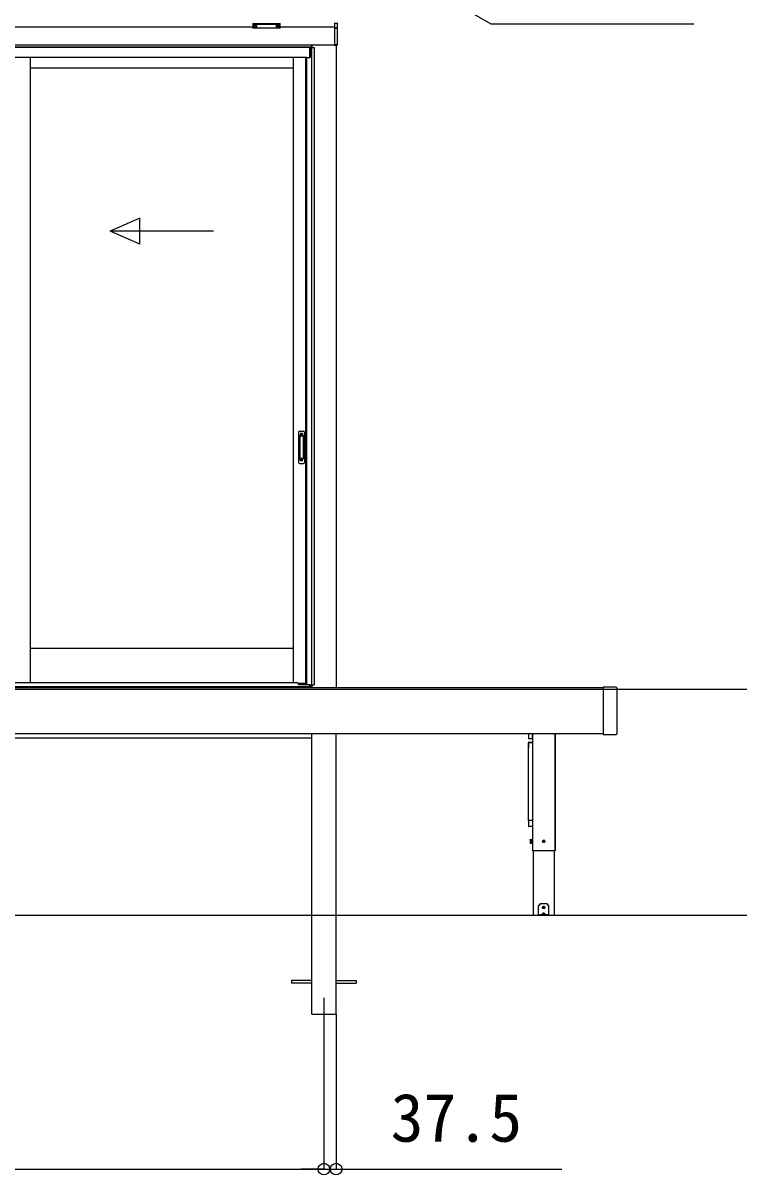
# Model space of a CAD drawing. Units: millimetres, scale not verified. Extents: x -10500 to 10500, y -15600 to 15524.
# Drawn here: x -5084 to -2869, y 8636 to 12203 of the extents above; entities that cross this region are included whole.
import ezdxf
from ezdxf.enums import TextEntityAlignment as Align

# ---------------------------------------------------------------- set-up
doc = ezdxf.new("R2010")
doc.units = ezdxf.units.MM
doc.header["$LTSCALE"] = 80
for name, color, linetype in [('0-3_YKK_12', 2, 'Continuous'), ('0-5_YKK_A1', 4, 'Continuous'), ('0-6_YKK_D', 6, 'Continuous')]:
    doc.layers.add(name, color=color, linetype=linetype)
doc.styles.add('ＭＳ ゴシック', font='')
doc.styles.get('ＭＳ ゴシック').set_extended_font_data('MS Gothic')

msp = doc.modelspace()

# ---------------------------------------------------------------- linework, layer by layer
at = {"layer": '0-3_YKK_12'}
msp.add_line((-4153, 9184.5), (-4153, 9084.5), dxfattribs=at)
at = {"layer": '0-5_YKK_A1'}
for p, q in [((-4373, 12201.19), (-4373, 12200.14)), ((-4373, 12200.14), (-4373, 12188.16)), ((-4372, 12199.77), (-4372, 12201.5)), ((-4372, 12201.5), (-4289, 12201.5)), ((-4330.5, 12199.77), (-4372, 12199.77)), ((-4372, 12187.21), (-4372, 12199.3)), ((-4289, 12199.77), (-4330.5, 12199.77)), ((-4330.5, 12199.3), (-4289, 12199.3)), ((-4289, 12201.5), (-4289, 12199.77)), ((-4289, 12199.77), (-4289, 12199.3)), ((-4289, 12199.3), (-4289, 12187.21)), ((-4288, 12200.14), (-4288, 12201.19)), ((-4288, 12188.16), (-4288, 12200.14)), ((-4120.5, 12203.27), (-4120.5, 12202.32)), ((-4120.5, 12202.32), (-4112.44, 12202.68)), ((-4120.5, 12202.32), (-4120.5, 12187)), ((-4112.44, 12202.68), (-4112.44, 12188.28)), ((-4111.5, 12189.11), (-4111.5, 12203.63)), ((-4373, 12189.5), (-7573, 12189.5)), ((-4372, 12187.21), (-4372, 12187.16)), ((-4371.4, 12193.29), (-4371.4, 12192.81)), ((-4368, 12190.65), (-4368, 12190.36)), ((-4366, 12191.55), (-4366, 12191.01)), ((-4366, 12191.55), (-4365, 12191.55)), ((-4366, 12190.11), (-4366, 12190.06)), ((-4365, 12191.55), (-4365, 12191.01)), ((-4365, 12190.11), (-4365, 12190.06)), ((-4363, 12190.65), (-4363, 12190.36)), ((-4359.6, 12193.29), (-4359.6, 12192.81)), ((-4301.4, 12193.29), (-4301.4, 12192.81)), ((-4298, 12190.65), (-4298, 12190.36)), ((-4296, 12191.55), (-4296, 12191.01)), ((-4295, 12191.55), (-4296, 12191.55)), ((-4296, 12190.11), (-4296, 12190.06)), ((-4295, 12191.55), (-4295, 12191.01)), ((-4295, 12190.11), (-4295, 12190.06)), ((-4293, 12190.65), (-4293, 12190.36)), ((-4289.6, 12193.29), (-4289.6, 12192.81)), ((-4289, 12187.21), (-4289, 12187.16)), ((-4120.5, 12189.5), (-4288, 12189.5)), ((-4113.44, 12187.31), (-4120.5, 12187)), ((-4120.5, 12187), (-4120.5, 12186.04)), ((-4120.5, 12186.04), (-4113.44, 12186.36)), ((-4120.5, 12186.04), (-4120.5, 12135.19)), ((-4113.44, 12187.77), (-4113.44, 12187.31)), ((-4112.03, 12188.27), (-4112.5, 12188.27)), ((-4111.97, 12188.35), (-4111.97, 12135.71)), ((-4111.6, 12188.7), (-4111.58, 12188.75)), ((-4111.5, 12135.71), (-4111.5, 12189.11)), ((-4120.5, 12134.5), (-7592.6, 12134.5)), ((-4191, 12127.5), (-7592.6, 12127.5)), ((-4196.5, 12126.5), (-7592.6, 12126.5)), ((-4196.5, 12096.5), (-4196.5, 12126.5)), ((-4196, 12126.5), (-4183, 12126.5)), ((-4196, 12126.5), (-4196, 12096.5)), ((-4191.8, 12126.5), (-4191.8, 10153.5)), ((-4191, 12134.5), (-4191, 12126.5)), ((-4190.5, 12134.5), (-4190.5, 12126.5)), ((-4183, 12126.5), (-4183, 10153.5)), ((-4111.97, 12135.71), (-4120.5, 12135.19)), ((-4120.5, 12135.19), (-4120.5, 12134.19)), ((-4120.5, 12134.19), (-4112.44, 12134.69)), ((-4115.5, 12134.5), (-4115.5, 10144.5)), ((-4111.5, 12135.71), (-4111.97, 12135.71)), ((-4111.5, 12135.69), (-4111.5, 12135.71)), ((-4207, 12096.5), (-7592.6, 12096.5)), ((-5061.75, 12096.5), (-5061.75, 10161)), ((-4248, 12096.5), (-4248, 10161)), ((-4210.2, 12096.5), (-4210.2, 10157.5)), ((-4207, 12096.5), (-4207, 10155)), ((-4207, 12096.5), (-4196, 12096.5)), ((-5061.75, 12064.5), (-4248, 12064.5)), ((-4723.22, 11598.13), (-4814.88, 11558.13)), ((-4723.22, 11518.13), (-4723.22, 11598.13)), ((-4494.88, 11558.13), (-4814.88, 11558.13)), ((-4723.22, 11518.13), (-4814.88, 11558.13)), ((-4232, 10936.5), (-4232, 10842.5)), ((-4229, 10939.5), (-4216, 10939.5)), ((-4228.2, 10925.5), (-4228.2, 10853.5)), ((-4228.1, 10925.95), (-4227.91, 10924.09)), ((-4227.91, 10923.09), (-4227.91, 10855.91)), ((-4217.8, 10926.5), (-4227.2, 10926.5)), ((-4218.16, 10924.09), (-4226.91, 10924.09)), ((-4219, 10931.5), (-4226, 10931.5)), ((-4226, 10931.49), (-4226, 10927)), ((-4219, 10929.09), (-4226, 10929.09)), ((-4219, 10928.59), (-4226, 10928.59)), ((-4219, 10931.49), (-4219, 10927)), ((-4217.17, 10924.09), (-4216.93, 10925.99)), ((-4217.17, 10923.09), (-4217.17, 10855.91)), ((-4216.8, 10925.5), (-4216.8, 10853.5)), ((-4213, 10936.5), (-4213, 10842.5)), ((-4228.1, 10853.05), (-4227.91, 10854.91)), ((-4217.8, 10852.5), (-4227.2, 10852.5)), ((-4218.16, 10854.91), (-4226.91, 10854.91)), ((-4226, 10847.51), (-4226, 10852)), ((-4219, 10850.41), (-4226, 10850.41)), ((-4219, 10849.91), (-4226, 10849.91)), ((-4219, 10847.5), (-4226, 10847.5)), ((-4219, 10847.51), (-4219, 10852)), ((-4216.93, 10853.01), (-4217.17, 10854.91)), ((-4229, 10839.5), (-4216, 10839.5)), ((-5061.75, 10267.5), (-4248, 10267.5)), ((7928.31, 10139.5), (-9871.02, 10139.5)), ((-4191, 10147.5), (-7755, 10147.5)), ((-7749.5, 10147.5), (-4196.5, 10147.5)), ((-3289, 10144.5), (-5958, 10144.5)), ((-4207, 10157.5), (-4231.73, 10157.5)), ((-4231.5, 10154.5), (-4231.5, 10156)), ((-4207, 10155), (-4196, 10155)), ((-4196.5, 10147.5), (-4196.5, 10155)), ((-4196, 10147.5), (-4196, 10155)), ((-4196, 10147.5), (-4194.9, 10147.5)), ((-4191, 10144.5), (-4191, 10147.5)), ((-3289, 10146), (-3289, 10143.59)), ((-3249.41, 10147), (-3288, 10147)), ((-3248.71, 10146.71), (-3248.61, 10146.61)), ((-3246.39, 10144.39), (-3248.61, 10146.61)), ((-3246.39, 10144.39), (-3246.29, 10144.29)), ((-3246, 10003.41), (-3246, 10143.59)), ((-7755.5, 9989.5), (-4190.5, 9989.5)), ((-3289, 10002.5), (-5958, 10002.5)), ((-3520.21, 10002.5), (-3520.21, 9988.3)), ((-3519.21, 9987.3), (-3508.81, 9987.3)), ((-3508.01, 10002.5), (-3508.01, 10002.39)), ((-3508.01, 10002.5), (-3508.01, 9639.5)), ((-3507.93, 10002.5), (-3507.93, 9639.5)), ((-3507.81, 9988.3), (-3507.81, 10002.5)), ((-3437.93, 10002.5), (-3437.93, 9639.5)), ((-3437.93, 10002.5), (-3437.93, 9639.5)), ((-3437.85, 10002.5), (-3437.85, 9639.5)), ((-3288, 10000), (-3249.41, 10000)), ((-3248.61, 10000.39), (-3248.71, 10000.29)), ((-3248.61, 10000.39), (-3246.39, 10002.61)), ((-3246.29, 10002.71), (-3246.39, 10002.61)), ((-3520.2, 9975.16), (-3520.2, 9958.01)), ((-3520, 9733.92), (-3520, 9974.62)), ((-3519.2, 9976.16), (-3508.8, 9976.16)), ((-3519.2, 9975.91), (-3508.8, 9975.91)), ((-3519, 9975.54), (-3509, 9975.54)), ((-3520.2, 9733.36), (-3520.2, 9733.23)), ((-3520.2, 9733.23), (-3520.2, 9732.7)), ((-3520.2, 9732.7), (-3520.2, 9730.14)), ((-3520.2, 9730.14), (-3520.2, 9718.45)), ((-3508.8, 9734.29), (-3519.2, 9734.29)), ((-3508.8, 9715.21), (-3519.2, 9715.21)), ((-3514.73, 9674.5), (-3514.28, 9675.27)), ((-3514.73, 9674.5), (-3514.73, 9664.5)), ((-3514.73, 9664.5), (-3514.28, 9663.73)), ((-3514.28, 9675.27), (-3510.73, 9675.27)), ((-3514.28, 9672.39), (-3510.73, 9672.39)), ((-3514.28, 9666.61), (-3510.73, 9666.61)), ((-3510.73, 9675.27), (-3510.73, 9663.73)), ((-3509.53, 9675.75), (-3507.93, 9675.75)), ((-3475.17, 9670), (-3474.06, 9670.02)), ((-3475.17, 9669), (-3474.06, 9668.98)), ((-3474.06, 9670.02), (-3473.55, 9670.12)), ((-3474.06, 9668.98), (-3473.55, 9668.88)), ((-3473.45, 9670.64), (-3473.55, 9670.12)), ((-3473.45, 9668.36), (-3473.55, 9668.88)), ((-3473.43, 9671.74), (-3473.45, 9670.64)), ((-3473.43, 9667.26), (-3473.45, 9668.36)), ((-3472.43, 9671.74), (-3472.41, 9670.64)), ((-3472.43, 9667.26), (-3472.41, 9668.36)), ((-3472.41, 9670.64), (-3472.31, 9670.12)), ((-3472.41, 9668.36), (-3472.31, 9668.88)), ((-3471.79, 9670.02), (-3472.31, 9670.12)), ((-3471.79, 9668.98), (-3472.31, 9668.88)), ((-3470.68, 9670), (-3471.79, 9670.02)), ((-3470.68, 9669), (-3471.79, 9668.98)), ((-3514.28, 9663.73), (-3510.73, 9663.73)), ((-3437.85, 9639.5), (-3508.01, 9639.5)), ((-3505.58, 9639.5), (-3505.58, 9439.5)), ((-3440.28, 9639.5), (-3440.28, 9439.5)), ((-3488.93, 9442.5), (-3488.93, 9469.67)), ((-3483.93, 9475.5), (-3488.34, 9471.09)), ((-3461.93, 9475.5), (-3483.93, 9475.5)), ((-3475.17, 9465), (-3474.06, 9465.02)), ((-3475.17, 9464), (-3474.06, 9463.98)), ((-3474.06, 9465.02), (-3473.55, 9465.12)), ((-3474.06, 9463.98), (-3473.55, 9463.88)), ((-3473.45, 9465.64), (-3473.55, 9465.12)), ((-3473.45, 9463.36), (-3473.55, 9463.88)), ((-3473.43, 9466.74), (-3473.45, 9465.64)), ((-3473.43, 9462.26), (-3473.45, 9463.36)), ((-3472.43, 9466.74), (-3472.41, 9465.64)), ((-3472.43, 9462.26), (-3472.41, 9463.36)), ((-3472.41, 9465.64), (-3472.31, 9465.12)), ((-3472.41, 9463.36), (-3472.31, 9463.88)), ((-3471.79, 9465.02), (-3472.31, 9465.12)), ((-3471.79, 9463.98), (-3472.31, 9463.88)), ((-3470.68, 9465), (-3471.79, 9465.02)), ((-3470.68, 9464), (-3471.79, 9463.98)), ((-3457.51, 9471.09), (-3461.93, 9475.5)), ((-3456.93, 9442.5), (-3456.93, 9469.67)), ((8543.66, 9439.5), (-9871.02, 9439.5)), ((-3440.28, 9439.5), (-3505.58, 9439.5)), ((-3488.93, 9442), (-3488.93, 9442.5)), ((-3488.93, 9439.5), (-3488.93, 9442)), ((-3488.93, 9442), (-3488.34, 9442)), ((-3488.34, 9439.5), (-3488.93, 9439.5)), ((-3488.34, 9442), (-3483.93, 9442)), ((-3461.93, 9442), (-3483.93, 9442)), ((-3461.93, 9439.5), (-3483.93, 9439.5)), ((-3474.37, 9446.96), (-3478.83, 9442.5)), ((-3476.93, 9442.92), (-3476.93, 9442.5)), ((-3476.93, 9442.5), (-3468.93, 9442.5)), ((-3476.43, 9442), (-3469.43, 9442)), ((-3467.03, 9442.5), (-3471.48, 9446.96)), ((-3468.93, 9442.92), (-3468.93, 9442.5)), ((-3461.93, 9439.5), (-3461.93, 9442)), ((-3461.93, 9442), (-3457.51, 9442)), ((-3457.51, 9439.5), (-3461.93, 9439.5)), ((-3457.51, 9442), (-3456.93, 9442)), ((-3456.93, 9442.5), (-3456.93, 9442)), ((-4190.5, 9239), (-4253, 9239)), ((-4253, 9239), (-4253, 9230)), ((-4115.5, 9239), (-4053, 9239)), ((-4053, 9239), (-4053, 9230)), ((-4190.5, 9230), (-4253, 9230)), ((-4115.5, 9230), (-4053, 9230)), ((-4190.5, 9134.5), (-4115.5, 9134.5))]:
    msp.add_line(p, q, dxfattribs=at)
for points in [[(-4372, 12199.77), (-4372, 12199.3), (-4330.5, 12199.3)], [(-4288.95, 12187.21), (-4330.5, 12187.21), (-4372, 12187.21)], [(-4289, 12187.16), (-4330.5, 12187.16), (-4372, 12187.16)], [(-7709.5, 10161), (-6839.25, 10161), (-4236.5, 10161)], [(-4231.5, 10154.5), (-4207, 10154.5), (-4196.5, 10154.5)], [(-4194.9, 10147.5), (-4194.9, 10153.5), (-4183, 10153.5)], [(-4190.5, 10153.5), (-4190.5, 10147.5), (-4190.5, 10144.5)], [(-3289, 10143.59), (-3289, 10003.41), (-3289, 10001)], [(-4190.5, 9134.5), (-4190.5, 9439.5), (-4190.5, 10002.5)], [(-4115.5, 9134.5), (-4115.5, 9439.5), (-4115.5, 10002.5)], [(-3520.2, 9718.45), (-3520.2, 9716.4), (-3520.2, 9716.21)], [(-3507.93, 9663.25), (-3509.53, 9663.25), (-3509.53, 9675.75)], [(-3483.93, 9442), (-3483.93, 9439.5), (-3488.34, 9439.5)], [(-3456.93, 9442), (-3456.93, 9439.5), (-3457.51, 9439.5)]]:
    msp.add_lwpolyline(points, dxfattribs=at)
msp.add_lwpolyline([(-3510.73, 9675.25), (-3509.53, 9675.25), (-3509.53, 9663.75), (-3510.73, 9663.75)], close=True, dxfattribs=at)
for centre, radius in [((-3472.93, 9669.5), 4), ((-3470.8, 9667.38), 0.3), ((-3472.93, 9464.5), 4), ((-3470.8, 9462.38), 0.3)]:
    msp.add_circle(centre, radius, dxfattribs=at)
for centre, radius, start, end in [((-4372, 12188.16), 1, 180, 270), ((-4372.02, 12188.18), 0.978, 181.38954, 271.32481), ((-4289, 12188.16), 1, 270, 0), ((-4288.98, 12188.18), 0.978, 268.67519, 358.61046), ((-4106.18, 12186.84), 7.27, 176.24691, 183.75309), ((-4113.43, 12188.25), 0.934, 269.64778, 1.4246), ((-4113.65, 12187.99), 1.65, 277.46911, 9.68175), ((-4113.49, 12188.78), 1.02, 273.03652, 317.009), ((-4112.27, 12187.3), 0.959, 88.1105, 121.19902), ((-4112.39, 12189.2), 0.924, 266.75197, 330.63506), ((-4112.31, 12188.69), 0.432, 252.551, 278.48321), ((-4112.27, 12189), 0.735, 271.76625, 335.83652), ((-4112.5, 12135.69), 1, 273.5, 0), ((-4111.86, 12137.67), 2.02, 266.82893, 280.17093), ((-4229, 10936.5), 3, 90, 180), ((-4227.2, 10925.5), 1, 90, 180), ((-4226.91, 10923.09), 1, 90, 180), ((-4218.17, 10923.09), 1, 0, 90), ((-4217.8, 10925.5), 1, 0, 90), ((-4216, 10936.5), 3, 0, 90), ((-4229, 10842.5), 3, 180, 270), ((-4227.2, 10853.5), 1, 180, 270), ((-4226.91, 10855.91), 1, 180, 270), ((-4218.17, 10855.91), 1, 270, 0), ((-4217.8, 10853.5), 1, 270, 0), ((-4216, 10842.5), 3, 270, 0), ((-4236.5, 10156), 5, 0, 90), ((-3288, 10146), 1, 90, 180), ((-3249.41, 10146), 1, 45, 90), ((-3247, 10143.59), 1, 0, 45), ((-3519.21, 9988.3), 1, 180, 270), ((-3508.81, 9988.3), 1, 270, 0), ((-3288, 10001), 1, 180, 270), ((-3249.41, 10001), 1, 270, 315), ((-3247, 10003.41), 1, 315, 0), ((-3519.2, 9975.16), 1, 90, 180), ((-3519.24, 9974.95), 0.964, 87.79679, 177.6127), ((-3519.32, 9958.01), 0.881, 180.33509, 219.38129), ((-3519.04, 9974.58), 0.964, 87.79679, 177.6127), ((-3508.96, 9974.58), 0.964, 6.84841, 92.20321), ((-3508.8, 9975.16), 1, 37.44287, 90), ((-3508.79, 9974.89), 1.03, 40.31355, 90.66766), ((-3519.24, 9733.32), 0.964, 87.79679, 177.6127), ((-3519.2, 9716.21), 1, 180, 270), ((-3508.76, 9733.32), 0.964, 38.24694, 92.20321), ((-3508.8, 9716.21), 1, 270, 322.55713), ((-3512.17, 9673.83), 2.56, 145.61708, 214.38292), ((-3512.17, 9665.17), 2.56, 145.61708, 214.38292), ((-3505.17, 9669.5), 9.55, 162.41276, 197.58724), ((-3472.93, 9669.5), 2.3, 167.44414, 192.55586), ((-3472.93, 9669.5), 2.3, 77.44414, 102.55586), ((-3472.93, 9669.5), 2.3, 257.44414, 282.55586), ((-3472.93, 9669.5), 2.3, 347.44414, 12.55586), ((-3486.93, 9469.67), 2, 135, 180), ((-3472.93, 9464.5), 2.3, 167.44414, 192.55586), ((-3472.93, 9464.5), 2.3, 77.44414, 102.55586), ((-3472.93, 9464.5), 2.3, 257.44414, 282.55586), ((-3472.93, 9464.5), 2.3, 347.44414, 12.55586), ((-3458.93, 9469.67), 2, 0, 45), ((-3475.93, 9442.92), 1, 126.03188, 180), ((-3476.43, 9442.5), 0.5, 180, 270), ((-3472.93, 9438.8), 6.1, 53.96812, 126.03188), ((-3469.43, 9442.5), 0.5, 270, 0), ((-3469.93, 9442.92), 1, 0, 53.96812)]:
    msp.add_arc(centre, radius, start, end, dxfattribs=at)
for centre, major_axis, ratio, start_param, end_param in [((-4372, 12201.19), (-1, 0), 0.315299, 4.712389, 6.2831853), ((-4372, 12200.14), (-1, 0), 0.366615, 0, 1.5707963), ((-4372, 12200.14), (-1, 0), 0.843474, 0, 1.5707963), ((-4289, 12201.19), (-1, 0), 0.315299, 3.1415927, 4.712389), ((-4289, 12200.14), (-1, 0), 0.366615, 1.5707963, 3.1415927), ((-4289, 12200.14), (-1, 0), 0.843474, 1.5707963, 3.1415927), ((-4365.5, 12193.29), (-5.9, 0), 0.300706, 3.1415927, 6.2831853), ((-4365.5, 12192.81), (-5.9, 0), 0.300706, 3.1415927, 6.2831853), ((-4365.5, 12192.81), (-5.9, 0), 0.46726, 6.2831853, 9.424778), ((-4367, 12192.81), (-4.4, 0), 0.502493, 1.3415201, 1.5707963), ((-4367, 12192.81), (-4.4, 0), 0.570835, 1.3415201, 1.5707963), ((-4367, 12191.01), (1, 0), 0.417642, 4.712389, 6.2831853), ((-4367, 12190.11), (1, 0), 0.18377, 6.2831853, 7.8539816), ((-4364, 12191.01), (-1, 0), 0.417642, 0, 1.5707963), ((-4364, 12190.11), (-1, 0), 0.18377, 4.712389, 6.2831853), ((-4364, 12190.11), (-1, 0), 0.18377, 4.712389, 6.2831853), ((-4364, 12192.81), (4.4, 0), 0.502493, 4.712389, 4.9416652), ((-4364, 12192.81), (4.4, 0), 0.570835, 4.712389, 4.9416652), ((-4295.5, 12193.29), (5.9, 0), 0.300706, 0, 3.1415927), ((-4295.5, 12192.81), (5.9, 0), 0.300706, 0, 3.1415927), ((-4295.5, 12192.81), (5.9, 0), 0.46726, 3.1415927, 6.2831853), ((-4297, 12192.81), (-4.4, 0), 0.502493, 1.3415201, 1.5707963), ((-4297, 12192.81), (-4.4, 0), 0.570835, 1.3415201, 1.5707963), ((-4297, 12191.01), (1, 0), 0.417642, 4.712389, 6.2831853), ((-4297, 12190.11), (1, 0), 0.18377, 6.2831853, 7.8539816), ((-4297, 12190.11), (1, 0), 0.18377, 6.2831853, 7.8539816), ((-4294, 12191.01), (-1, 0), 0.417642, 0, 1.5707963), ((-4294, 12190.11), (-1, 0), 0.18377, 4.712389, 6.2831853), ((-4294, 12192.81), (4.4, 0), 0.502493, 4.712389, 4.9416652), ((-4294, 12192.81), (4.4, 0), 0.570835, 4.712389, 4.9416652), ((-4111.94, 12187.86), (-1.5, -0.11), 0.313866, 5.0298904, 6.2608498), ((-4112.5, 12189.25), (-0.847, 0.62), 0.858441, 3.2958814, 3.7028932), ((-4112.5, 12135.69), (-0.061, 0.998), 0.530468, 3.1415927, 4.6513025), ((-4112, 12135.72), (-0.03, 1), 0.030439, 4.6522342, 4.7095938), ((-3478.33, 9442.5), (0.688, 0.425), 0.381966, 2.1243707, 3.695167), ((-3472.93, 9444.07), (0, -3.54), 0.707107, 2.5261129, 3.7570724), ((-3467.53, 9442.5), (0.688, -0.425), 0.381966, 5.7296109, 7.3004073)]:
    msp.add_ellipse(centre, major_axis=major_axis, ratio=ratio, start_param=start_param, end_param=end_param, dxfattribs=at)
at = {"layer": '0-6_YKK_D'}
for p, q in [((-4115.5, 9133.5), (-4115.5, 8653.5)), ((-4153, 9083.5), (-4153, 8653.5)), ((-4153, 9083.5), (-4153, 8653.5)), ((-7793, 8654.5), (-4153, 8654.5)), ((-4153, 8654.5), (-4225, 8654.5)), ((-4153, 8654.5), (-4115.5, 8654.5)), ((-4115.5, 8654.5), (-3416.27, 8654.5))]:
    msp.add_line(p, q, dxfattribs=at)
msp.add_lwpolyline([(-4263.15, 12562.17), (-4200.8, 12526.17), (-3636.86, 12200.58), (-3008.39, 12200.58)], dxfattribs=at)
for centre in [(-4153, 8654.5), (-4153, 8654.5), (-4115.5, 8654.5)]:
    msp.add_circle(centre, 18, dxfattribs=at)

# ---------------------------------------------------------------- texts
at = {"layer": '0-6_YKK_D', "style": 'ＭＳ ゴシック'}
msp.add_text('37.5', height=149.6, dxfattribs=at).set_placement((-3946.57, 8694.5), align=Align.BOTTOM_LEFT)

doc.saveas('drawing.dxf')
